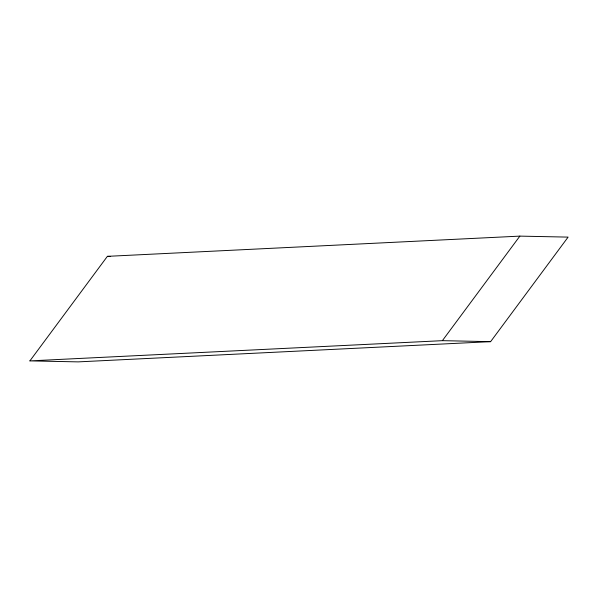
<?xml version="1.0" encoding="UTF-8"?>
<svg xmlns="http://www.w3.org/2000/svg" width="598" height="598" viewBox="0 0 598 598"><rect width="100%" height="100%" fill="white"/><g stroke="black" fill="none" stroke-linecap="round" stroke-linejoin="round"><path stroke-width="0.9" d="M29.9 360.886L107.386 256.348L519.864 236.12L568.1 237.114L490.614 341.652L78.136 361.88L29.9 360.886L442.378 340.666L490.614 341.652M442.378 340.666L519.864 236.12M107.386 256.348L110.167 256.4"/></g></svg>
